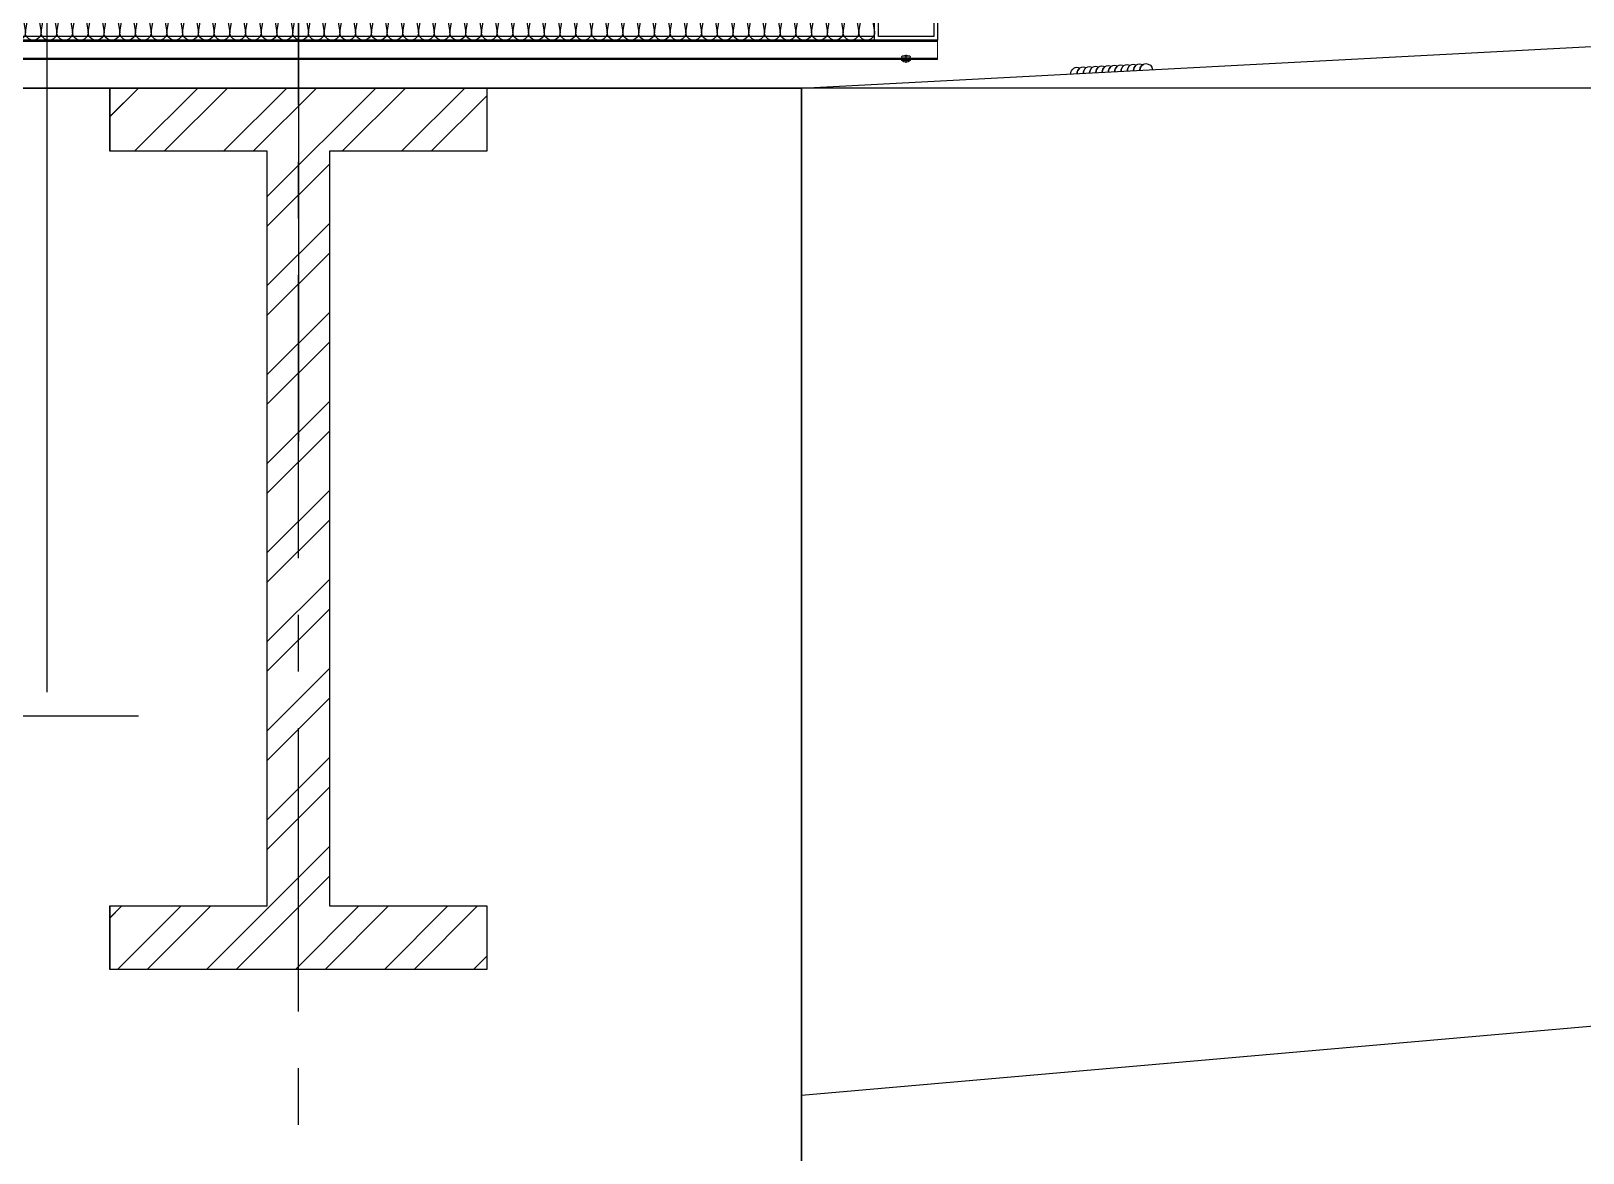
# Model space of a CAD drawing. Extents: x -599358 to 2865263, y -1062760 to 486533.
# Drawn here: x 1868008 to 1869241, y -661956 to -661065 of the extents above; entities that cross this region are included whole.
import ezdxf

# ---------------------------------------------------------------- set-up
doc = ezdxf.new("R2010")
doc.units = 0
for name, pattern in [('__DASH', [0.35, 0.25, -0.1]), ('CENTER', [2, 1.25, -0.25, 0.25, -0.25]), ('DOTE', [2.4200000000000004, 2, -0.2, 0.02, -0.2]), ('HIDDEN', [0.375, 0.25, -0.125])]:
    doc.linetypes.add(name, pattern=pattern)
for name, color, linetype, lineweight in [('00-BW', 140, 'HIDDEN', 5), ('0CABR-零部件（螺钉、螺栓、五金件）', 53, 'Continuous', 13), ('屋面板', 6, 'Continuous', 13)]:
    doc.layers.add(name, color=color, linetype=linetype, lineweight=lineweight)
for name, color, linetype in [('A-AXIS-DOTE', 14, 'DOTE'), ('A-LIN-V', 9, 'Continuous'), ('BWM', 8, 'Continuous'), ('cen', 1, 'CENTER'), ('COLUMN', 9, 'Continuous'), ('DIM_SYMB', 3, 'Continuous'), ('DOTE', 1, 'CENTER'), ('HATCH', 66, 'Continuous'), ('Q-焊缝', 8, 'Continuous'), ('SCREW', 233, 'Continuous'), ('建-墙-填充', 8, 'Continuous'), ('建-柱-钢', 9, 'Continuous'), ('拉铆钉', 243, 'Continuous'), ('配件', 4, 'Continuous'), ('钢承板', 253, 'Continuous')]:
    doc.layers.add(name, color=color, linetype=linetype)

# ---------------------------------------------------------------- blocks, each defined once
blk = doc.blocks.new('G$CBF9D2CED')
at = {"layer": '建-墙-填充'}
h = blk.add_hatch(dxfattribs=at)
h.set_pattern_fill('金属', color=256, scale=20, style=0)
h.set_pattern_definition([(45, (0, 0), (-35.35533905932738, 35.35533905932738), []), (45, (23.570226, 0), (-35.35533905932738, 35.35533905932738), [])])
h.paths.add_polyline_path([(-150.0000014852267, 2.117594704031944e-07), (-150.0000014852267, -49.99999992363155), (-25, -50), (-24.99999997392297, -649.9999995322432), (-150.0000006088521, -649.9999998990679), (-150.0000004386529, -700.0000004129251), (150.000001758337, -700.0000000594882), (150.0000015965197, -650.0000006910414), (24.99999989033677, -650.0000002298038), (25, -50), (149.9999985147733, -49.99999992363155), (149.9999985147733, 7.636845111846924e-08)])
at = {"layer": '建-柱-钢'}
for p, q in [((-150.0000014852267, 2.117594704031944e-07), (-150.0000014852267, -49.99999992363155)), ((149.9999985147733, 7.636845111846924e-08), (-150.0000014852267, 2.117594704031944e-07)), ((149.9999985147733, -49.99999992363155), (149.9999985147733, 7.636845111846924e-08)), ((-150.0000014852267, -49.99999992363155), (-25, -50)), ((-25, -50), (-24.99999997392297, -649.9999995322432)), ((24.99999989033677, -650.0000002298038), (25, -50)), ((25, -50), (149.9999985147733, -49.99999992363155)), ((-24.99999997392297, -649.9999995322432), (-150.0000006088521, -649.9999998990679)), ((-150.0000006088521, -649.9999998990679), (-150.0000004386529, -700.0000004129251)), ((150.0000015965197, -650.0000006910414), (24.99999989033677, -650.0000002298038)), ((150.000001758337, -700.0000000594882), (150.0000015965197, -650.0000006910414)), ((-150.0000004386529, -700.0000004129251), (150.000001758337, -700.0000000594882))]:
    blk.add_line(p, q, dxfattribs=at)
blk = doc.blocks.new('w432424324')
at = {"layer": 'A-LIN-V', "color": 2}
for p, q in [((-768354.6610238504, 584057.4520265247), (-759779.6610238504, 584507.4520265247)), ((-768354.6610238504, 583257.4520265247), (-759779.6610238506, 584007.4520265246))]:
    blk.add_line(p, q, dxfattribs=at)
at = {"layer": 'COLUMN'}
for points in [[(-769154.6610238504, 584057.4520265247), (-769154.6610238503, 568257.4520265246), (-768354.6610238503, 568257.4520265246), (-768354.6610238504, 584057.4520265247)], [(-750404.6610238504, 584057.4520265247), (-750404.6610238503, 568257.4520265246), (-751204.6610238503, 568257.4520265246), (-751204.6610238504, 584057.4520265247)]]:
    blk.add_lwpolyline(points, close=True, dxfattribs=at)
at = {"layer": 'A-LIN-V'}
for p in [(-768754.6614431347, 584057.4520265246), (-750804.6608840887, 584057.4520265247)]:
    blk.add_blockref('G$CBF9D2CED', p, dxfattribs=at)
blk = doc.blocks.new('压块-flat-1')
at = {"layer": 'HATCH', "ltscale": 10}
h = blk.add_hatch(dxfattribs=at)
h.set_pattern_fill('ACET-2D-ANSI32', color=256, scale=0.5)
h.set_pattern_definition([(45, (-3162.430519867878, -11124.32032165233), (-1.683798022700466, 1.683798022700467), []), (45, (-3161.307987367878, -11124.32032165233), (-1.683798022700466, 1.683798022700467), [])])
h.paths.add_polyline_path([(-82, 0), (-82, -2), (-2, -2), (-2, -50), (0, -50), (0, 0)])
at = {"layer": '配件', "color": 4}
blk.add_lwpolyline([(-82, 0), (-82, -2), (-2, -2), (-2, -50), (0, -50), (0, 0)], close=True, dxfattribs=at)
blk = doc.blocks.new('G$C114A11A0')
at = {"layer": '0CABR-零部件（螺钉、螺栓、五金件）'}
h = blk.add_hatch(dxfattribs=at)
h.set_pattern_fill('DOTS', color=256, scale=0.1, style=0)
h.set_pattern_definition([(0, (-261042.3359474546, 10165.88129042906), (0.079375, 0.15875), [0, -0.15875])])
h.paths.add_polyline_path([(11.93499999953201, 30.91932042899612), (0.3849999998346902, 30.91932042899248), (0.3849999997764826, 29.37932042907164), (11.93499999959022, 29.37932042907346)])
for p, q in [((0, 31.68932042901292), (1.924999999813735, 32.84432042904086)), ((0, 31.68932042901292), (12.31999999983236, 31.68932042901292)), ((0, 31.68932042901292), (0.2848560819402337, 30.9193204289943)), ((0.2848560819402337, 30.9193204289943), (12.03514391748467, 30.9193204289943)), ((0.3849999997764826, 30.9193204289943), (0.3849999997764826, 29.37932042907346)), ((0.3849999997764826, 29.37932042907346), (11.93499999959022, 29.37932042907346)), ((1.924999999813735, 35.52210543772094), (1.924999999813735, 32.84432042904086)), ((1.924999999813735, 32.84432042904086), (10.39500000001863, 32.84432042904086)), ((2.983749999664724, 35.92432042899895), (9.336249999701977, 35.92432042899895)), ((4.042499999981374, 35.52210543772094), (4.042499999981374, 32.84432042904086)), ((8.277499999850988, 35.52210543772094), (8.277499999850988, 32.84432042904086)), ((10.39500000001863, 35.52210543772094), (10.39500000001863, 32.84432042904086)), ((12.31999999983236, 31.68932042901292), (10.39500000001863, 32.84432042904086)), ((11.93499999959022, 30.9193204289943), (11.93499999959022, 29.37932042907346)), ((12.31999999983236, 31.68932042901292), (12.03514391742647, 30.9193204289943))]:
    blk.add_line(p, q, dxfattribs=at)
at = {"layer": '0CABR-零部件（螺钉、螺栓、五金件）', "ltscale": 0.03}
for p, q in [((3.421041333058383, 29.37932042906436), (2.552591466403101, 28.87792042905608)), ((3.421041333058383, 28.37652042910599), (2.552591466403101, 28.87792042905608)), ((9.767407999723218, 27.67545109574826), (2.552591466403101, 28.87792042905608)), ((3.421041333058383, 26.97438176239052), (2.552591466403101, 26.47298176244044)), ((3.421041333058383, 25.97158176249036), (2.552591466403101, 26.47298176244044)), ((2.552591466403101, 26.47298176244044), (9.767407999723218, 25.27051242901621)), ((3.421041333058383, 29.37932042906436), (8.898958666366525, 28.17685109575655)), ((3.421041333058383, 28.37652042910599), (8.898958666366525, 27.17405109568176)), ((3.421041333058383, 28.37652042910599), (3.421041333058383, 26.97438176239052)), ((8.898958666366525, 25.7719124290827), (3.421041333058383, 26.97438176239052)), ((3.421041333058383, 25.97158176249036), (8.898958666366525, 24.76911242906613)), ((3.421041333058383, 25.97158176249036), (3.421041333058383, 24.56944309577489)), ((8.898958666366525, 29.37932042906436), (8.898958666366525, 28.17685109575655)), ((8.898958666366525, 28.17685109575655), (9.767407999723218, 27.67545109574826)), ((8.898958666366525, 27.17405109568176), (9.767407999723218, 27.67545109574826)), ((8.898958666366525, 27.17405109568176), (8.898958666366525, 25.7719124290827)), ((8.898958666366525, 25.7719124290827), (9.767407999723218, 25.27051242901621)), ((8.898958666366525, 24.76911242906613), (9.767407999723218, 25.27051242901621)), ((8.898958666366525, 24.76911242906613), (8.898958666366525, 23.36697242904597)), ((3.421041333058383, 24.56944309577489), (2.552591466403101, 24.06804309570839)), ((3.421041333058383, 23.5666430957001), (2.552591466403101, 24.06804309570839)), ((2.552591466403101, 24.06804309570839), (9.767407999723218, 22.86557242909589)), ((3.421041333058383, 22.16450309579636), (2.552591466403101, 21.66310309567166)), ((3.421041333058383, 21.16170309572158), (2.552591466403101, 21.66310309567166)), ((9.767407999723218, 20.46063376248026), (2.552591466403101, 21.66310309567166)), ((3.421041333058383, 19.7595644290061), (2.552591466403101, 19.25816442905602)), ((3.421041333058383, 18.75676442910594), (2.552591466403101, 19.25816442905602)), ((2.552591466403101, 19.25816442905602), (9.767407999723218, 18.05569509569)), ((3.421041333058383, 17.35462576233226), (2.552591466403101, 16.85322576238218)), ((9.767407999723218, 15.65075642895795), (2.552591466403101, 16.85322576238218)), ((3.421041333058383, 16.35182576231568), (2.552591466403101, 16.85322576238218)), ((3.635423999687191, 14.80233376235378), (2.917001333029475, 14.38755242899902)), ((2.917001333029475, 14.38755242899902), (3.693839999672491, 14.20343109564533)), ((3.721167999727186, 13.92326709570739), (2.917001333029475, 14.38755242899902)), ((8.898958666366525, 23.36697242904597), (3.421041333058383, 24.56944309577489)), ((3.421041333058383, 23.5666430957001), (3.421041333058383, 22.16450309579636)), ((8.898958666366525, 22.36417242914581), (3.421041333058383, 23.5666430957001)), ((3.421041333058383, 22.16450309579636), (8.898958666366525, 20.96203376243034)), ((3.421041333058383, 21.16170309572158), (3.421041333058383, 19.7595644290061)), ((3.421041333058383, 21.16170309572158), (8.898958666366525, 19.95923376235555)), ((8.898958666366525, 18.5570950958147), (3.421041333058383, 19.7595644290061)), ((8.898958666366525, 17.55429509573992), (3.421041333058383, 18.75676442910594)), ((3.421041333058383, 18.75676442910594), (3.421041333058383, 17.35462576239047)), ((3.421041333058383, 17.35462576239047), (8.898958666366525, 16.15215642902444)), ((3.421041333058383, 17.35462576233226), (8.898958666366525, 16.15215642902444)), ((3.421041333058383, 16.35182576231568), (8.898958666366525, 15.14935642900787)), ((3.645374666375574, 14.70031776233486), (3.421041333058383, 16.35182576231568)), ((3.645374666375574, 14.70031776233486), (3.755061333009508, 13.57577776228686)), ((3.755061333009508, 13.57577776228686), (3.755061333009508, 8.432040773224116)), ((3.916169333038852, 14.88270042901536), (6.169897333078552, 9.233174106522029)), ((3.927143999724649, 14.84538709571029), (7.025298666383605, 13.89282309561645)), ((4.147585333033931, 14.09588842903872), (5.004355999699328, 13.89282309561645)), ((8.564938666357193, 13.89282309561645), (4.207309333025478, 13.89282309561645)), ((8.564938666357193, 13.89282309561645), (8.898958666366525, 15.14935642900787)), ((8.564938666357193, 13.89282309561645), (8.564938666357193, 8.432040773224116)), ((8.898958666366525, 23.36697242904597), (9.767407999723218, 22.86557242909589)), ((8.898958666366525, 22.36417242914581), (9.767407999723218, 22.86557242909589)), ((8.898958666366525, 22.36417242914581), (8.898958666366525, 20.96203376243034)), ((8.898958666366525, 20.96203376243034), (9.767407999723218, 20.46063376248026)), ((8.898958666366525, 19.95923376235555), (9.767407999723218, 20.46063376248026)), ((8.898958666366525, 19.95923376235555), (8.898958666366525, 18.5570950958147)), ((8.898958666366525, 18.5570950958147), (9.767407999723218, 18.05569509569)), ((8.898958666366525, 17.55429509573992), (9.767407999723218, 18.05569509569)), ((8.898958666366525, 17.55429509573992), (8.898958666366525, 16.15215642902444)), ((8.898958666366525, 16.15215642902444), (9.767407999723218, 15.65075642895795)), ((8.898958666366525, 15.14935642900787), (9.767407999723218, 15.65075642895795)), ((3.755061333009508, 8.432040773224116), (6.006731999688782, 6.855414106518992)), ((8.564938666357193, 8.432040773224116), (6.313267999736127, 6.855414106518992))]:
    blk.add_line(p, q, dxfattribs=at)
at = {"layer": '0CABR-零部件（螺钉、螺栓、五金件）'}
for centre, radius, start, end in [((2.983749999664724, 34.32973980730753), 1.594580621727456, 48.39682252927729, 131.6031774707227), ((6.15999999968335, 30.14932042897567), 5.775000000000001, 68.48981173119375, 111.5101882688062), ((9.336249999701977, 34.32973980730753), 1.594580621727456, 48.39682252927729, 131.6031774707227)]:
    blk.add_arc(centre, radius, start, end, dxfattribs=at)
at = {"layer": '0CABR-零部件（螺钉、螺栓、五金件）', "ltscale": 0.03}
for centre, radius, start, end in [((3.77487599971937, 14.84114309564143), 0.1472779333333333, 16.37753499797246, 187.7389900056074), ((6.159999999741558, 7.074294106577554), 0.26721544, 234.999999998127, 305.000000001873), ((7.096045333018992, 8.021320773180605), 1.525235866666664, 15.62188600239034, 127.3885000006763), ((3.169877333042677, 7.994094106551756), 3.245833199999998, 338.5846899957942, 22.44175099941077)]:
    blk.add_arc(centre, radius, start, end, dxfattribs=at)
blk = doc.blocks.new('*U676')
at = {"layer": 'cen', "ltscale": 0.3}
blk.add_line((14.02106639678971, -5.684341886080801e-14), (-5.020689711457578, 0), dxfattribs=at)
at = {"layer": 'SCREW'}
for p, q in [((-0.875, 5), (-0.875, -5)), ((0, 5), (-0.875, 5)), ((0, -5), (0, 5)), ((3.981505710072156, 2.218657823299623), (-1.13686837721616e-13, 2.218657823299566)), ((3.98150571007227, 2.218657823299623), (3.98150571007227, -2.281341051700338)), ((8.685141199838199, 1.984566056633071), (8.020859860434314, 2.218657823299225)), ((8.020859860434314, 2.218657823299225), (8.020859860434314, -2.218657823299282)), ((9.876940073469655, 0.7517718619740776), (8.685141199838199, 1.984566056633071)), ((10.17000537026422, 0.6587307906791011), (9.876940073469655, 0.7517718619740776)), ((9.876940073469655, -0.2251593866235453), (10.17000537026422, 0.6587307906791011)), ((-0.875, -5), (0, -5)), ((3.981505710072156, -2.281341051700338), (0, -2.281341051700338)), ((8.020859860434314, -2.218657823299282), (9.876940073469655, -0.2251593866235453))]:
    blk.add_line(p, q, dxfattribs=at)
for centre, radius, start, end in [((17.28676819916035, 5.684341886080801e-14), 18.83745800579347, 164.6075785064626, 195.3924214935374), ((6.00118278525332, 1.949927455767977), 2.037476747952082, 7.579036309789949, 172.4209636901999), ((6.00118278525332, -1.949927455767977), 2.037476747952082, 187.5790363098001, 352.42096369021)]:
    blk.add_arc(centre, radius, start, end, dxfattribs=at)
blk = doc.blocks.new('*U678')
at = {"layer": '拉铆钉'}
blk.add_line((-2.070018235688621, 2.91056068135731e-12), (4.136920892400445, 4.150901844468535e-12), dxfattribs=at)
for points in [[(-0.399999999999999, 3.20000000000291, 0.3760483909833032), (-0.4000000000029109, -3.19999999999709)], [(3.371954104258981, -1.279999999977222), (3.451954104238899, -1.279999999977222, 0.4142135623730952), (3.691954104276151, -1.040000000033102), (3.691954104277606, 1.040000000041404, 0.4142135623763708), (3.451954104238899, 1.279999999985525), (3.371954104257524, 1.279999999985525)]]:
    blk.add_lwpolyline(points, format="xyb", dxfattribs=at)
for points in [[(-2.91100477056716e-12, -3.19999999999709), (8.881784197001252e-16, 3.20000000000291), (-0.399999999999999, 3.20000000000291), (-0.4000000000029109, -3.19999999999709)], [(1.611954104294776, -1.599999999995849), (0, -1.600000000002911), (4.440892098500626e-16, 1.60000000000291), (1.611954104294778, 1.600000000004151)]]:
    blk.add_lwpolyline(points, close=True, dxfattribs=at)
blk.add_lwpolyline([(2.73195410431486, 3.200000000004152), (2.251954104240354, 3.200000000004152, 0.4142135623730949), (1.611954104296233, 2.559999999966899), (1.611954104294776, -2.559999999958596, 0.414213562373095), (2.251954104238897, -3.199999999995848), (2.731954104313403, -3.199999999995848, 0.4142135623761391), (3.371954104257524, -2.559999999958596), (3.371954104258981, 2.559999999966898, 0.4142135623730951)], format="xyb", close=True, dxfattribs=at)
blk = doc.blocks.new('天沟')
at = {"color": 2, "ltscale": 50}
for p, q in [((1245839.335432942, 251764.3641382564), (1245839.335432942, 252083.2732291655)), ((1245886.335432942, 251764.3641382564), (1245886.335432942, 252084.2732291655)), ((1245889.335432942, 251764.3641382564), (1245889.335432942, 252084.2732291655)), ((1244872.867691007, 251764.3641382564), (1244872.867691007, 252034.2732291655)), ((1244875.867691007, 251764.3641382564), (1244875.867691007, 252034.2732291655)), ((1244919.867691007, 251764.3641382564), (1244919.867691007, 252034.2732291655)), ((1244922.867691007, 251764.3641382564), (1244922.867691007, 252034.2732291655)), ((1245842.335432942, 251764.3641382564), (1245842.335432942, 252034.2732291655)), ((1245839.335432942, 251764.3641382564), (1244922.867691007, 251764.3641382564)), ((1245839.335432942, 251761.3641382564), (1244922.867691007, 251761.3641382564)), ((1245839.335432942, 251717.3641382564), (1244922.867691007, 251717.3641382564)), ((1245839.335432942, 251714.3641382564), (1244922.867691007, 251714.3641382564))]:
    blk.add_line(p, q, dxfattribs=at)
at = {"ltscale": 50}
for p, q in [((1245081.335432942, 251766.3641382564), (1245081.335432942, 251196.4840704408)), ((1245181.335432942, 251766.3641382564), (1245181.335432942, 251196.4840704408))]:
    blk.add_line(p, q, dxfattribs=at)
at = {"color": 4, "ltscale": 50}
for p, q in [((1244872.867691007, 251714.3641382564), (1245889.335432942, 251714.3641382564)), ((1244872.867691007, 251713.5641382564), (1245889.335432942, 251713.5641382564)), ((1244872.867691007, 251700.1641382564), (1245889.335432942, 251700.1641382564)), ((1244872.867691007, 251699.3641382564), (1245889.335432942, 251699.3641382564))]:
    blk.add_line(p, q, dxfattribs=at)
at = {"color": 2, "ltscale": 50}
for points in [[(1244922.867691007, 252034.2732291655), (1244872.867691007, 252034.2732291655), (1244872.867691007, 252084.2732291655), (1244922.867691007, 252084.2732291655)], [(1244919.867691007, 252037.2732291655), (1244875.867691007, 252037.2732291655), (1244875.867691007, 252081.2732291655), (1244919.867691007, 252081.2732291655)], [(1245889.335432942, 252034.2732291655), (1245839.335432942, 252034.2732291655), (1245839.335432942, 252084.2732291655), (1245889.335432942, 252084.2732291655)], [(1245886.335432942, 252037.2732291655), (1245842.335432942, 252037.2732291655), (1245842.335432942, 252081.2732291655), (1245886.335432942, 252081.2732291655)], [(1244922.867691007, 251714.3641382564), (1244872.867691007, 251714.3641382564), (1244872.867691007, 251764.3641382564), (1244922.867691007, 251764.3641382564)], [(1245889.335432942, 251714.3641382564), (1245839.335432942, 251714.3641382564), (1245839.335432942, 251764.3641382564), (1245889.335432942, 251764.3641382564)], [(1244919.867691007, 251717.3641382564), (1244875.867691007, 251717.3641382564), (1244875.867691007, 251761.3641382564), (1244919.867691007, 251761.3641382564)], [(1245886.335432942, 251717.3641382564), (1245842.335432942, 251717.3641382564), (1245842.335432942, 251761.3641382564), (1245886.335432942, 251761.3641382564)]]:
    blk.add_lwpolyline(points, close=True, dxfattribs=at)
at = {"color": 1, "ltscale": 50}
blk.add_lwpolyline([(1245811.335432942, 252062.3641382564), (1245829.335432942, 252062.3641382564), (1245829.335432942, 251766.3641382564), (1244933.335432942, 251766.3641382564), (1244933.335432942, 252062.3641382564), (1244951.335432942, 252062.3641382564), (1244951.335432942, 252064.3641382564), (1244931.335432942, 252064.3641382564), (1244931.335432942, 251764.3641382564), (1245831.335432942, 251764.3641382564), (1245831.335432942, 252064.3641382564), (1245811.335432942, 252064.3641382564)], close=True, dxfattribs=at)
at = {"ltscale": 50}
blk.add_lwpolyline([(1245261.335432942, 251766.3641382564), (1245231.335432942, 251825.6242787061), (1245031.335432942, 251825.6242787061), (1245001.335432942, 251766.3641382564)], close=True, dxfattribs=at)
at = {"layer": 'BWM'}
for points in [[(1244872.867691007, 252034.2732291655, 0.414214), (1244879.117691007, 252028.0232291655), (1244916.600660112, 252034.2703906831, -1), (1244916.600660112, 252021.7703906831), (1244879.117691007, 252028.0232291655, 1), (1244879.117691007, 252015.5232291655), (1244916.600660112, 252021.7703906831, -1), (1244916.600660112, 252009.2703906831), (1244879.117691007, 252015.5232291655, 1), (1244879.117691007, 252003.0232291655), (1244916.600660112, 252009.2703906831, -1), (1244916.600660112, 251996.7703906831), (1244879.117691007, 252003.0232291655, 1), (1244879.117691007, 251990.5232291655), (1244916.600660112, 251996.7703906831, -1), (1244916.600660112, 251984.2703906831), (1244879.117691007, 251990.5232291655, 1), (1244879.117691007, 251978.0232291655), (1244916.600660112, 251984.2703906831, -1), (1244916.600660112, 251971.7703906831), (1244879.117691007, 251978.0232291655, 1), (1244879.117691007, 251965.5232291655), (1244916.600660112, 251971.7703906831, -1), (1244916.600660112, 251959.2703906831), (1244879.117691007, 251965.5232291655, 1), (1244879.117691007, 251953.0232291655), (1244916.600660112, 251959.2703906831, -1), (1244916.600660112, 251946.7703906831), (1244879.117691007, 251953.0232291655, 1), (1244879.117691007, 251940.5232291655), (1244916.600660112, 251946.7703906831, -1), (1244916.600660112, 251934.2703906831), (1244879.117691007, 251940.5232291655, 1), (1244879.117691007, 251928.0232291655), (1244916.600660112, 251934.2703906831, -1), (1244916.600660112, 251921.7703906831), (1244879.117691007, 251928.0232291655, 1), (1244879.117691007, 251915.5232291655), (1244916.600660112, 251921.7703906831, -1), (1244916.600660112, 251909.2703906831), (1244879.117691007, 251915.5232291655, 1), (1244879.117691007, 251903.0232291655), (1244916.600660112, 251909.2703906831, -1), (1244916.600660112, 251896.7703906831), (1244879.117691007, 251903.0232291655, 1), (1244879.117691007, 251890.5232291655), (1244916.600660112, 251896.7703906831, -1), (1244916.600660112, 251884.2703906831), (1244879.117691007, 251890.5232291655, 1), (1244879.117691007, 251878.0232291655), (1244916.600660112, 251884.2703906831, -1), (1244916.600660112, 251871.7703906831), (1244879.117691007, 251878.0232291655, 1), (1244879.117691007, 251865.5232291655), (1244916.600660112, 251871.7703906831, -1), (1244916.600660112, 251859.2703906831), (1244879.117691007, 251865.5232291655, 1), (1244879.117691007, 251853.0232291655), (1244916.600660112, 251859.2703906831, -1), (1244916.600660112, 251846.7703906831), (1244879.117691007, 251853.0232291655, 1), (1244879.117691007, 251840.5232291655), (1244916.600660112, 251846.7703906831, -1), (1244916.600660112, 251834.2703906831), (1244879.117691007, 251840.5232291655, 1), (1244879.117691007, 251828.0232291655), (1244916.600660112, 251834.2703906831, -1), (1244916.600660112, 251821.7703906831), (1244879.117691007, 251828.0232291655, 1), (1244879.117691007, 251815.5232291655), (1244916.600660112, 251821.7703906831, -1), (1244916.600660112, 251809.2703906831), (1244879.117691007, 251815.5232291655, 1), (1244879.117691007, 251803.0232291655), (1244916.600660112, 251809.2703906831, -1), (1244916.600660112, 251796.7703906831), (1244879.117691007, 251803.0232291655, 1), (1244879.117691007, 251790.5232291655), (1244916.600660112, 251796.7703906831, -1), (1244916.600660112, 251784.2703906831), (1244879.117691007, 251790.5232291655, 1), (1244879.117691007, 251778.0232291655), (1244916.600660112, 251784.2703906831, -1), (1244916.600660112, 251771.7703906831), (1244879.117691007, 251778.0232291655, 0.414214), (1244872.867691007, 251771.7732291655)], [(1245889.335432942, 252034.2732291655, -0.414214), (1245883.085432942, 252028.0232291655), (1245845.602463836, 252034.2703906831, 1), (1245845.602463836, 252021.7703906831), (1245883.085432942, 252028.0232291655, -1), (1245883.085432942, 252015.5232291655), (1245845.602463836, 252021.7703906831, 1), (1245845.602463836, 252009.2703906831), (1245883.085432942, 252015.5232291655, -1), (1245883.085432942, 252003.0232291655), (1245845.602463836, 252009.2703906831, 1), (1245845.602463836, 251996.7703906831), (1245883.085432942, 252003.0232291655, -1), (1245883.085432942, 251990.5232291655), (1245845.602463836, 251996.7703906831, 1), (1245845.602463836, 251984.2703906831), (1245883.085432942, 251990.5232291655, -1), (1245883.085432942, 251978.0232291655), (1245845.602463836, 251984.2703906831, 1), (1245845.602463836, 251971.7703906831), (1245883.085432942, 251978.0232291655, -1), (1245883.085432942, 251965.5232291655), (1245845.602463836, 251971.7703906831, 1), (1245845.602463836, 251959.2703906831), (1245883.085432942, 251965.5232291655, -1), (1245883.085432942, 251953.0232291655), (1245845.602463836, 251959.2703906831, 1), (1245845.602463836, 251946.7703906831), (1245883.085432942, 251953.0232291655, -1), (1245883.085432942, 251940.5232291655), (1245845.602463836, 251946.7703906831, 1), (1245845.602463836, 251934.2703906831), (1245883.085432942, 251940.5232291655, -1), (1245883.085432942, 251928.0232291655), (1245845.602463836, 251934.2703906831, 1), (1245845.602463836, 251921.7703906831), (1245883.085432942, 251928.0232291655, -1), (1245883.085432942, 251915.5232291655), (1245845.602463836, 251921.7703906831, 1), (1245845.602463836, 251909.2703906831), (1245883.085432942, 251915.5232291655, -1), (1245883.085432942, 251903.0232291655), (1245845.602463836, 251909.2703906831, 1), (1245845.602463836, 251896.7703906831), (1245883.085432942, 251903.0232291655, -1), (1245883.085432942, 251890.5232291655), (1245845.602463836, 251896.7703906831, 1), (1245845.602463836, 251884.2703906831), (1245883.085432942, 251890.5232291655, -1), (1245883.085432942, 251878.0232291655), (1245845.602463836, 251884.2703906831, 1), (1245845.602463836, 251871.7703906831), (1245883.085432942, 251878.0232291655, -1), (1245883.085432942, 251865.5232291655), (1245845.602463836, 251871.7703906831, 1), (1245845.602463836, 251859.2703906831), (1245883.085432942, 251865.5232291655, -1), (1245883.085432942, 251853.0232291655), (1245845.602463836, 251859.2703906831, 1), (1245845.602463836, 251846.7703906831), (1245883.085432942, 251853.0232291655, -1), (1245883.085432942, 251840.5232291655), (1245845.602463836, 251846.7703906831, 1), (1245845.602463836, 251834.2703906831), (1245883.085432942, 251840.5232291655, -1), (1245883.085432942, 251828.0232291655), (1245845.602463836, 251834.2703906831, 1), (1245845.602463836, 251821.7703906831), (1245883.085432942, 251828.0232291655, -1), (1245883.085432942, 251815.5232291655), (1245845.602463836, 251821.7703906831, 1), (1245845.602463836, 251809.2703906831), (1245883.085432942, 251815.5232291655, -1), (1245883.085432942, 251803.0232291655), (1245845.602463836, 251809.2703906831, 1), (1245845.602463836, 251796.7703906831), (1245883.085432942, 251803.0232291655, -1), (1245883.085432942, 251790.5232291655), (1245845.602463836, 251796.7703906831, 1), (1245845.602463836, 251784.2703906831), (1245883.085432942, 251790.5232291655, -1), (1245883.085432942, 251778.0232291655), (1245845.602463836, 251784.2703906831, 1), (1245845.602463836, 251771.7703906831), (1245883.085432942, 251778.0232291655, -0.414214), (1245889.335432942, 251771.7732291655)], [(1245839.335432942, 251764.3641382564, 0.414214), (1245833.085432942, 251758.1141382564), (1245839.33259446, 251720.6311691508, -1), (1245826.83259446, 251720.6311691508), (1245833.085432942, 251758.1141382564, 1), (1245820.585432942, 251758.1141382564), (1245826.83259446, 251720.6311691508, -1), (1245814.33259446, 251720.6311691508), (1245820.585432942, 251758.1141382564, 1), (1245808.085432942, 251758.1141382564), (1245814.33259446, 251720.6311691508, -1), (1245801.83259446, 251720.6311691508), (1245808.085432942, 251758.1141382564, 1), (1245795.585432942, 251758.1141382564), (1245801.83259446, 251720.6311691508, -1), (1245789.33259446, 251720.6311691508), (1245795.585432942, 251758.1141382564, 1), (1245783.085432942, 251758.1141382564), (1245789.33259446, 251720.6311691508, -1), (1245776.83259446, 251720.6311691508), (1245783.085432942, 251758.1141382564, 1), (1245770.585432942, 251758.1141382564), (1245776.83259446, 251720.6311691508, -1), (1245764.33259446, 251720.6311691508), (1245770.585432942, 251758.1141382564, 1), (1245758.085432942, 251758.1141382564), (1245764.33259446, 251720.6311691508, -1), (1245751.83259446, 251720.6311691508), (1245758.085432942, 251758.1141382564, 1), (1245745.585432942, 251758.1141382564), (1245751.83259446, 251720.6311691508, -1), (1245739.33259446, 251720.6311691508), (1245745.585432942, 251758.1141382564, 1), (1245733.085432942, 251758.1141382564), (1245739.33259446, 251720.6311691508, -1), (1245726.83259446, 251720.6311691508), (1245733.085432942, 251758.1141382564, 1), (1245720.585432942, 251758.1141382564), (1245726.83259446, 251720.6311691508, -1), (1245714.33259446, 251720.6311691508), (1245720.585432942, 251758.1141382564, 1), (1245708.085432942, 251758.1141382564), (1245714.33259446, 251720.6311691508, -1), (1245701.83259446, 251720.6311691508), (1245708.085432942, 251758.1141382564, 1), (1245695.585432942, 251758.1141382564), (1245701.83259446, 251720.6311691508, -1), (1245689.33259446, 251720.6311691508), (1245695.585432942, 251758.1141382564, 1), (1245683.085432942, 251758.1141382564), (1245689.33259446, 251720.6311691508, -1), (1245676.83259446, 251720.6311691508), (1245683.085432942, 251758.1141382564, 1), (1245670.585432942, 251758.1141382564), (1245676.83259446, 251720.6311691508, -1), (1245664.33259446, 251720.6311691508), (1245670.585432942, 251758.1141382564, 1), (1245658.085432942, 251758.1141382564), (1245664.33259446, 251720.6311691508, -1), (1245651.83259446, 251720.6311691508), (1245658.085432942, 251758.1141382564, 1), (1245645.585432942, 251758.1141382564), (1245651.83259446, 251720.6311691508, -1), (1245639.33259446, 251720.6311691508), (1245645.585432942, 251758.1141382564, 1), (1245633.085432942, 251758.1141382564), (1245639.33259446, 251720.6311691508, -1), (1245626.83259446, 251720.6311691508), (1245633.085432942, 251758.1141382564, 1), (1245620.585432942, 251758.1141382564), (1245626.83259446, 251720.6311691508, -1), (1245614.33259446, 251720.6311691508), (1245620.585432942, 251758.1141382564, 1), (1245608.085432942, 251758.1141382564), (1245614.33259446, 251720.6311691508, -1), (1245601.83259446, 251720.6311691508), (1245608.085432942, 251758.1141382564, 1), (1245595.585432942, 251758.1141382564), (1245601.83259446, 251720.6311691508, -1), (1245589.33259446, 251720.6311691508), (1245595.585432942, 251758.1141382564, 1), (1245583.085432942, 251758.1141382564), (1245589.33259446, 251720.6311691508, -1), (1245576.83259446, 251720.6311691508), (1245583.085432942, 251758.1141382564, 1), (1245570.585432942, 251758.1141382564), (1245576.83259446, 251720.6311691508, -1), (1245564.33259446, 251720.6311691508), (1245570.585432942, 251758.1141382564, 1), (1245558.085432942, 251758.1141382564), (1245564.33259446, 251720.6311691508, -1), (1245551.83259446, 251720.6311691508), (1245558.085432942, 251758.1141382564, 1), (1245545.585432942, 251758.1141382564), (1245551.83259446, 251720.6311691508, -1), (1245539.33259446, 251720.6311691508), (1245545.585432942, 251758.1141382564, 1), (1245533.085432942, 251758.1141382564), (1245539.33259446, 251720.6311691508, -1), (1245526.83259446, 251720.6311691508), (1245533.085432942, 251758.1141382564, 1), (1245520.585432942, 251758.1141382564), (1245526.83259446, 251720.6311691508, -1), (1245514.33259446, 251720.6311691508), (1245520.585432942, 251758.1141382564, 1), (1245508.085432942, 251758.1141382564), (1245514.33259446, 251720.6311691508, -1), (1245501.83259446, 251720.6311691508), (1245508.085432942, 251758.1141382564, 1), (1245495.585432942, 251758.1141382564), (1245501.83259446, 251720.6311691508, -1), (1245489.33259446, 251720.6311691508), (1245495.585432942, 251758.1141382564, 1), (1245483.085432942, 251758.1141382564), (1245489.33259446, 251720.6311691508, -1), (1245476.83259446, 251720.6311691508), (1245483.085432942, 251758.1141382564, 1), (1245470.585432942, 251758.1141382564), (1245476.83259446, 251720.6311691508, -1), (1245464.33259446, 251720.6311691508), (1245470.585432942, 251758.1141382564, 1), (1245458.085432942, 251758.1141382564), (1245464.33259446, 251720.6311691508, -1), (1245451.83259446, 251720.6311691508), (1245458.085432942, 251758.1141382564, 1), (1245445.585432942, 251758.1141382564), (1245451.83259446, 251720.6311691508, -1), (1245439.33259446, 251720.6311691508), (1245445.585432942, 251758.1141382564, 1), (1245433.085432942, 251758.1141382564), (1245439.33259446, 251720.6311691508, -1), (1245426.83259446, 251720.6311691508), (1245433.085432942, 251758.1141382564, 1), (1245420.585432942, 251758.1141382564), (1245426.83259446, 251720.6311691508, -1), (1245414.33259446, 251720.6311691508), (1245420.585432942, 251758.1141382564, 1), (1245408.085432942, 251758.1141382564), (1245414.33259446, 251720.6311691508, -1), (1245401.83259446, 251720.6311691508), (1245408.085432942, 251758.1141382564, 1), (1245395.585432942, 251758.1141382564), (1245401.83259446, 251720.6311691508, -1), (1245389.33259446, 251720.6311691508), (1245395.585432942, 251758.1141382564, 1), (1245383.085432942, 251758.1141382564), (1245389.33259446, 251720.6311691508, -1), (1245376.83259446, 251720.6311691508), (1245383.085432942, 251758.1141382564, 1), (1245370.585432942, 251758.1141382564), (1245376.83259446, 251720.6311691508, -1), (1245364.33259446, 251720.6311691508), (1245370.585432942, 251758.1141382564, 1), (1245358.085432942, 251758.1141382564), (1245364.33259446, 251720.6311691508, -1), (1245351.83259446, 251720.6311691508), (1245358.085432942, 251758.1141382564, 1), (1245345.585432942, 251758.1141382564), (1245351.83259446, 251720.6311691508, -1), (1245339.33259446, 251720.6311691508), (1245345.585432942, 251758.1141382564, 1), (1245333.085432942, 251758.1141382564), (1245339.33259446, 251720.6311691508, -1), (1245326.83259446, 251720.6311691508), (1245333.085432942, 251758.1141382564, 1), (1245320.585432942, 251758.1141382564), (1245326.83259446, 251720.6311691508, -1), (1245314.33259446, 251720.6311691508), (1245320.585432942, 251758.1141382564, 1), (1245308.085432942, 251758.1141382564), (1245314.33259446, 251720.6311691508, -1), (1245301.83259446, 251720.6311691508), (1245308.085432942, 251758.1141382564, 1), (1245295.585432942, 251758.1141382564), (1245301.83259446, 251720.6311691508, -1), (1245289.33259446, 251720.6311691508), (1245295.585432942, 251758.1141382564, 1), (1245283.085432942, 251758.1141382564), (1245289.33259446, 251720.6311691508, -1), (1245276.83259446, 251720.6311691508), (1245283.085432942, 251758.1141382564, 1), (1245270.585432942, 251758.1141382564), (1245276.83259446, 251720.6311691508, -1), (1245264.33259446, 251720.6311691508), (1245270.585432942, 251758.1141382564, 1), (1245258.085432942, 251758.1141382564), (1245264.33259446, 251720.6311691508, -1), (1245251.83259446, 251720.6311691508), (1245258.085432942, 251758.1141382564, 1), (1245245.585432942, 251758.1141382564), (1245251.83259446, 251720.6311691508, -1), (1245239.33259446, 251720.6311691508), (1245245.585432942, 251758.1141382564, 1), (1245233.085432942, 251758.1141382564), (1245239.33259446, 251720.6311691508, -1), (1245226.83259446, 251720.6311691508), (1245233.085432942, 251758.1141382564, 1), (1245220.585432942, 251758.1141382564), (1245226.83259446, 251720.6311691508, -1), (1245214.33259446, 251720.6311691508), (1245220.585432942, 251758.1141382564, 1), (1245208.085432942, 251758.1141382564), (1245214.33259446, 251720.6311691508, -1), (1245201.83259446, 251720.6311691508), (1245208.085432942, 251758.1141382564, 1), (1245195.585432942, 251758.1141382564), (1245201.83259446, 251720.6311691508, -1), (1245189.33259446, 251720.6311691508), (1245195.585432942, 251758.1141382564, 1), (1245183.085432942, 251758.1141382564), (1245189.33259446, 251720.6311691508, -1), (1245176.83259446, 251720.6311691508), (1245183.085432942, 251758.1141382564, 1), (1245170.585432942, 251758.1141382564), (1245176.83259446, 251720.6311691508, -1), (1245164.33259446, 251720.6311691508), (1245170.585432942, 251758.1141382564, 1), (1245158.085432942, 251758.1141382564), (1245164.33259446, 251720.6311691508, -1), (1245151.83259446, 251720.6311691508), (1245158.085432942, 251758.1141382564, 1), (1245145.585432942, 251758.1141382564), (1245151.83259446, 251720.6311691508, -1), (1245139.33259446, 251720.6311691508), (1245145.585432942, 251758.1141382564, 1), (1245133.085432942, 251758.1141382564), (1245139.33259446, 251720.6311691508, -1), (1245126.83259446, 251720.6311691508), (1245133.085432942, 251758.1141382564, 1), (1245120.585432942, 251758.1141382564), (1245126.83259446, 251720.6311691508, -1), (1245114.33259446, 251720.6311691508), (1245120.585432942, 251758.1141382564, 1), (1245108.085432942, 251758.1141382564), (1245114.33259446, 251720.6311691508, -1), (1245101.83259446, 251720.6311691508), (1245108.085432942, 251758.1141382564, 1), (1245095.585432942, 251758.1141382564), (1245101.83259446, 251720.6311691508, -1), (1245089.33259446, 251720.6311691508), (1245095.585432942, 251758.1141382564, 1), (1245083.085432942, 251758.1141382564), (1245089.33259446, 251720.6311691508, -1), (1245076.83259446, 251720.6311691508), (1245083.085432942, 251758.1141382564, 1), (1245070.585432942, 251758.1141382564), (1245076.83259446, 251720.6311691508, -1), (1245064.33259446, 251720.6311691508), (1245070.585432942, 251758.1141382564, 1), (1245058.085432942, 251758.1141382564), (1245064.33259446, 251720.6311691508, -1), (1245051.83259446, 251720.6311691508), (1245058.085432942, 251758.1141382564, 1), (1245045.585432942, 251758.1141382564), (1245051.83259446, 251720.6311691508, -1), (1245039.33259446, 251720.6311691508), (1245045.585432942, 251758.1141382564, 1), (1245033.085432942, 251758.1141382564), (1245039.33259446, 251720.6311691508, -1), (1245026.83259446, 251720.6311691508), (1245033.085432942, 251758.1141382564, 1), (1245020.585432942, 251758.1141382564), (1245026.83259446, 251720.6311691508, -1), (1245014.33259446, 251720.6311691508), (1245020.585432942, 251758.1141382564, 1), (1245008.085432942, 251758.1141382564), (1245014.33259446, 251720.6311691508, -1), (1245001.83259446, 251720.6311691508), (1245008.085432942, 251758.1141382564, 1), (1244995.585432942, 251758.1141382564), (1245001.83259446, 251720.6311691508, -1), (1244989.33259446, 251720.6311691508), (1244995.585432942, 251758.1141382564, 1), (1244983.085432942, 251758.1141382564), (1244989.33259446, 251720.6311691508, -1), (1244976.83259446, 251720.6311691508), (1244983.085432942, 251758.1141382564, 1), (1244970.585432942, 251758.1141382564), (1244976.83259446, 251720.6311691508, -1), (1244964.33259446, 251720.6311691508), (1244970.585432942, 251758.1141382564, 1), (1244958.085432942, 251758.1141382564), (1244964.33259446, 251720.6311691508, -1), (1244951.83259446, 251720.6311691508), (1244958.085432942, 251758.1141382564, 1), (1244945.585432942, 251758.1141382564), (1244951.83259446, 251720.6311691508, -1), (1244939.33259446, 251720.6311691508), (1244945.585432942, 251758.1141382564, 1), (1244933.085432942, 251758.1141382564), (1244939.33259446, 251720.6311691508, -1), (1244926.83259446, 251720.6311691508), (1244933.085432942, 251758.1141382564, 0.414214), (1244926.835432942, 251764.3641382564)]]:
    blk.add_lwpolyline(points, format="xyb", dxfattribs=at)
at = {"layer": '屋面板', "color": 6}
for points in [[(1244876.849196717, 252086.7070360539), (1244955.849196717, 252086.7070360539), (1244955.849196717, 252010.1212496163), (1244936.343100062, 252029.6273462707), (1244935.635993281, 252028.9202394895), (1244956.849196717, 252007.7070360539), (1244956.849196717, 252087.7070360539), (1244876.849196717, 252087.7070360539)], [(1245885.353927232, 252086.7070360543), (1245806.353927232, 252086.7070360543), (1245806.353927232, 252010.1212496167), (1245825.860023887, 252029.6273462712), (1245826.567130668, 252028.92023949), (1245805.353927232, 252007.7070360543), (1245805.353927232, 252087.7070360543), (1245885.353927232, 252087.7070360543)]]:
    blk.add_lwpolyline(points, close=True, dxfattribs=at)
at = {"layer": '钢承板', "color": 4, "const_width": 1}
for points in [[(1244872.867691007, 252034.2732244963), (1244872.867691007, 251699.3641382564), (1244922.867691007, 251699.3641382564)], [(1245889.335432942, 252034.2732244963), (1245889.335432942, 251699.3641382564), (1245839.335432942, 251699.3641382564)]]:
    blk.add_lwpolyline(points, dxfattribs=at)
blk.add_blockref('压块-flat-1', (1244954.867691007, 252086.2732291655))
at = {"xscale": -1}
blk.add_blockref('压块-flat-1', (1245807.335432942, 252086.2732291659), dxfattribs=at)
for name, p, rotation in [('*U676', (1244956.849196717, 252050.7055217037, 9.931684126115731e-09), 180), ('*U678', (1244897.867691007, 251698.5521841521), 90)]:
    blk.add_blockref(name, p, dxfattribs=dict(rotation=rotation))
for name, p, rotation in [('*U676', (1245805.353927232, 252050.7055217041, 9.931684126115731e-09), 180), ('*U678', (1245864.335432942, 251698.5521841521), 270)]:
    blk.add_blockref(name, p, dxfattribs=dict(at, rotation=rotation))
at = {"layer": '00-BW', "rotation": 359.9973387277178}
blk.add_blockref('G$C114A11A0', (1244894.706624317, 252058.3081075472), dxfattribs=at)
at = {"layer": '00-BW', "xscale": -1, "rotation": 0.002661272333384091}
blk.add_blockref('G$C114A11A0', (1245867.496499632, 252058.3081075477), dxfattribs=at)
blk = doc.blocks.new('2342424242')
at = {"layer": 'A-AXIS-DOTE', "linetype": '__DASH', "ltscale": 2}
blk.add_line((1161773.572527223, -3405320), (1161773.572527223, -3406120), dxfattribs=at)
at = {"layer": 'A-LIN-V'}
blk.add_lwpolyline([(1161393.572527223, -3405749.26014045), (1161423.572527223, -3405690), (1161623.572527223, -3405690), (1161653.572527223, -3405749.26014045), (1161393.572527223, -3405749.26014045)], dxfattribs=at)
at = {"layer": 'DIM_SYMB'}
blk.add_lwpolyline([(1161386.436762452, -3406338.049299174), (1161493.936762452, -3406338.049299174), (1161509.223512291, -3406296.049299174), (1161524.034978671, -3406380.049299174), (1161538.936762452, -3406338.049299174), (1161646.436762452, -3406338.049299174)], dxfattribs=at)
blk.add_blockref('天沟', (-83607.76290571853, -3657515.624278706))

msp = doc.modelspace()

# ---------------------------------------------------------------- linework, layer by layer
at = {"layer": 'A-AXIS-DOTE', "linetype": '__DASH', "ltscale": 2}
msp.add_line((1930835.254110594, -661109.8839128928), (1839476.326561531, -661109.883912893), dxfattribs=at)
at = {"layer": 'DOTE', "ltscale": 180}
msp.add_line((1868220.254106777, -682723.4568899769), (1868220.254106777, -655662.267498936), dxfattribs=at)
at = {"layer": 'Q-焊缝'}
msp.add_lwpolyline([(1868834.250805131, -661098.6537654577, -0.5773502691896255), (1868841.513574352, -661093.9365434743, 0.2679491924311231), (1868839.243934432, -661098.3917353484, -0.5773502691896255), (1868846.506703653, -661093.6745133653, 0.2679491924311231), (1868844.237063734, -661098.1297052393, -0.5773502691896255), (1868851.499832955, -661093.4124832561, 0.2679491924311231), (1868849.230193035, -661097.8676751303, -0.5773502691896255), (1868856.492962257, -661093.150453147, 0.2679491924311231), (1868854.223322337, -661097.6056450212, -0.5773502691896255), (1868861.486091558, -661092.888423038, 0.2679491924311231), (1868859.216451638, -661097.3436149119, -0.5773502691896255), (1868866.47922086, -661092.6263929287, 0.2679491924311231), (1868864.20958094, -661097.0815848028, -0.5773502691896255), (1868871.472350162, -661092.3643628196, 0.2679491924311231), (1868869.202710242, -661096.8195546938, -0.5773502691896255), (1868876.465479463, -661092.1023327105, 0.2679491924311231), (1868874.195839543, -661096.5575245847, -0.5773502691896255), (1868881.458608764, -661091.8403026015, 0.2679491924311231), (1868879.188968845, -661096.2954944755, -0.5773502691896255), (1868886.451738066, -661091.5782724924, 0.2679491924311231), (1868884.182098147, -661096.0334643663, -0.5773502691896255), (1868891.444867367, -661091.3162423831, 0.2679491924311231), (1868889.175227448, -661095.7714342573, -0.9999999999999999), (1868899.161486051, -661095.2473740391, -0.9999999999999999)], format="xyb", dxfattribs=at)

# ---------------------------------------------------------------- block references
at = {"layer": 'A-LIN-V'}
for name, p in [('w432424324', (2619024.915130627, -1245167.335939418)), ('w432424324', (2636974.915130627, -1245167.335939418)), ('2342424242', (706446.6815795538, 2744729.376227557))]:
    msp.add_blockref(name, p, dxfattribs=at)

doc.saveas('drawing.dxf')
